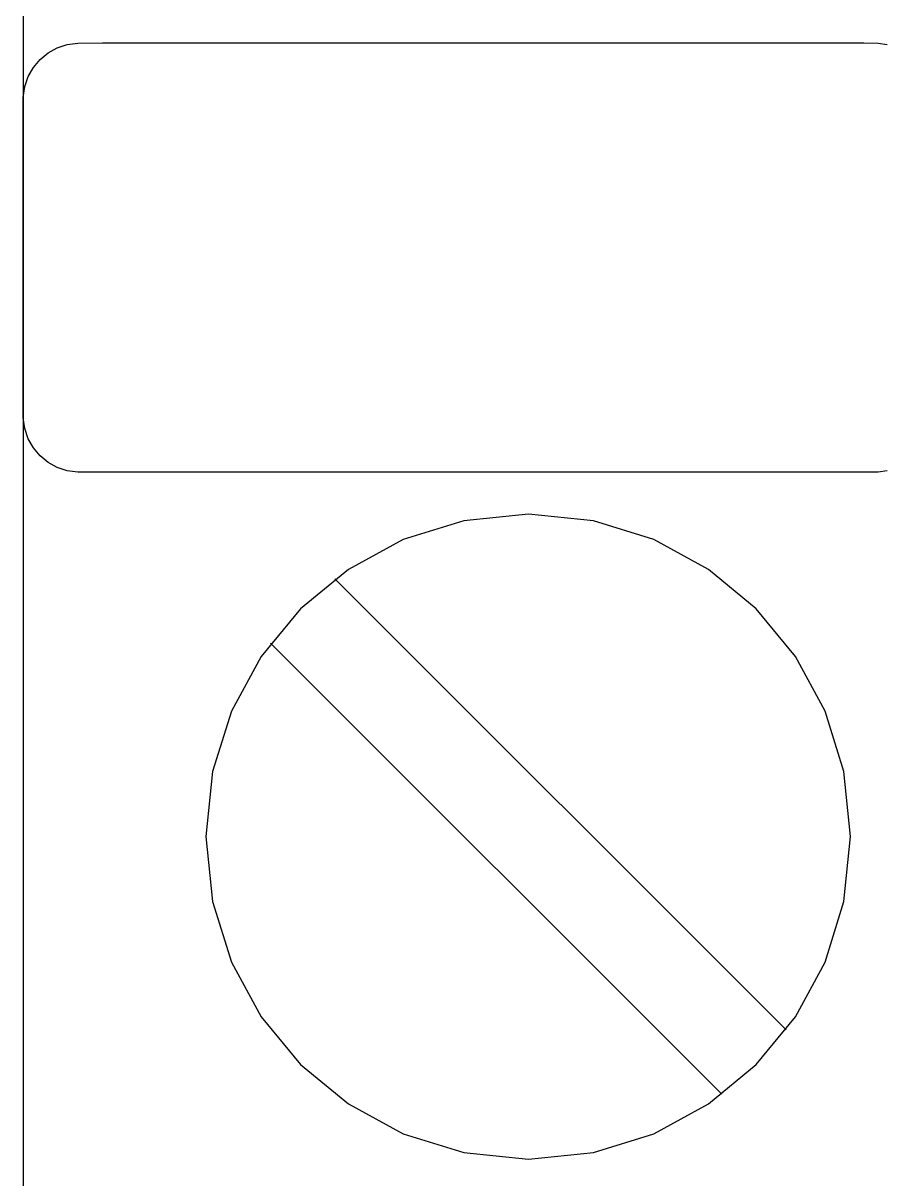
# Model space of a CAD drawing. Extents: x 1 to 47.7, y 0.2 to 35.
# Drawn here: x 36.708 to 37.154, y 15.157 to 15.757 of the extents above; entities that cross this region are included whole.
import ezdxf

# ---------------------------------------------------------------- set-up
doc = ezdxf.new("R2010")
doc.units = 0
doc.header["$MEASUREMENT"] = 0
for name, color, linetype in [('7_1__EMPTY_IO_BOARD_POSITI', 7, 'CONTINUOUS'), ('7_2___8__INDEPENDENT_INPUT', 7, 'CONTINUOUS'), ('7_3___8__OPTOISO_INDEPENDE', 7, 'CONTINUOUS'), ('7_4___24__OPTOISO_INDEPEND', 7, 'CONTINUOUS'), ('7_5___8__INDEPENDENT_INPUT', 7, 'CONTINUOUS'), ('7_6____8__INDEPENDENT_INPU', 7, 'CONTINUOUS'), ('7_7____8__OPTOISO_INDEPEND', 7, 'CONTINUOUS'), ('7_8____8__OPTOISO_INDEPEND', 7, 'CONTINUOUS')]:
    doc.layers.add(name, color=color, linetype=linetype)

msp = doc.modelspace()

# ---------------------------------------------------------------- linework, layer by layer
at = {"layer": '7_1__EMPTY_IO_BOARD_POSITI'}
msp.add_lwpolyline([(36.70832, 13.86868), (36.70832, 13.90704), (36.70832, 13.94977), (36.70832, 13.9967), (36.70832, 14.04768), (36.70832, 14.10256), (36.70832, 14.16118), (36.70832, 14.22339), (36.70832, 14.28905), (36.70832, 14.35799), (36.70832, 14.43006), (36.70832, 14.5051), (36.70832, 14.58298), (36.70832, 14.66352), (36.70832, 14.74659), (36.70832, 14.83202), (36.70832, 14.91966), (36.70832, 15.00936), (36.70832, 15.10096), (36.70832, 15.28928), (36.70832, 15.48337), (36.70832, 15.68202), (36.70832, 15.884)], dxfattribs=at)
at = {"layer": '7_2___8__INDEPENDENT_INPUT'}
for points in [[(36.70809, 15.93463), (36.70809, 15.64693), (36.70809, 15.50553), (36.70809, 15.36636), (36.70809, 15.22986), (36.70809, 15.09647), (36.70809, 14.96665), (36.70809, 14.84083), (36.70809, 14.71947), (36.70809, 14.60301), (36.70809, 14.49189), (36.70809, 14.38657), (36.70809, 14.28747), (36.70809, 14.19506), (36.70809, 14.10977), (36.70809, 14.06994), (36.70809, 14.03205), (36.70809, 13.99617), (36.70809, 13.96235), (36.70809, 13.93065), (36.70809, 13.90111), (36.70809, 13.8738)], [(37.15654, 15.52436), (37.1519, 15.52364), (37.14442, 15.52356), (37.11218, 15.52356), (37.05809, 15.52356), (36.99042, 15.52356), (36.91743, 15.52356), (36.8474, 15.52356), (36.78859, 15.52356), (36.74926, 15.52356), (36.73651, 15.52358), (36.73095, 15.52428), (36.72576, 15.526), (36.72105, 15.52864), (36.71692, 15.53208), (36.71346, 15.53623), (36.71077, 15.54099), (36.70896, 15.54624), (36.70813, 15.55189), (36.70809, 15.55688), (36.70809, 15.57104), (36.70809, 15.59336), (36.70809, 15.62057), (36.70809, 15.64942), (36.70809, 15.67663), (36.70809, 15.69895), (36.70809, 15.71311), (36.70813, 15.7181), (36.70896, 15.72375), (36.71077, 15.729), (36.71346, 15.73375), (36.71692, 15.7379), (36.72105, 15.74134), (36.72576, 15.74398), (36.73095, 15.7457), (36.73651, 15.7464), (36.74926, 15.74641), (36.78859, 15.74641), (36.8474, 15.74641), (36.91743, 15.74641), (36.99042, 15.74641), (37.05809, 15.74641), (37.11218, 15.74641), (37.14442, 15.74641), (37.15192, 15.74634), (37.15658, 15.74561)], [(37.10411, 15.23404), (36.86984, 15.46831)], [(37.07069, 15.20062), (36.83642, 15.43489)]]:
    msp.add_lwpolyline(points, dxfattribs=at)
msp.add_lwpolyline([(36.97046, 15.16704), (37.00414, 15.17044), (37.03551, 15.18019), (37.06389, 15.19562), (37.08861, 15.21606), (37.10901, 15.24084), (37.12441, 15.26928), (37.13414, 15.30071), (37.13753, 15.33447), (37.13414, 15.36816), (37.12441, 15.39956), (37.10901, 15.42797), (37.08861, 15.45272), (37.06389, 15.47315), (37.03551, 15.48858), (37.00414, 15.49833), (36.97046, 15.50173), (36.93675, 15.49833), (36.90534, 15.48858), (36.8769, 15.47315), (36.8521, 15.45272), (36.83164, 15.42797), (36.81618, 15.39956), (36.80641, 15.36816), (36.803, 15.33447), (36.80641, 15.30071), (36.81618, 15.26928), (36.83164, 15.24084), (36.8521, 15.21606), (36.8769, 15.19562), (36.90534, 15.18019), (36.93675, 15.17044)], close=True, dxfattribs=at)
at = {"layer": '7_3___8__OPTOISO_INDEPENDE'}
for points in [[(36.70809, 15.93463), (36.70809, 15.64693), (36.70809, 15.50553), (36.70809, 15.36636), (36.70809, 15.22986), (36.70809, 15.09647), (36.70809, 14.96665), (36.70809, 14.84083), (36.70809, 14.71947), (36.70809, 14.60301), (36.70809, 14.49189), (36.70809, 14.38657), (36.70809, 14.28747), (36.70809, 14.19506), (36.70809, 14.10977), (36.70809, 14.06994), (36.70809, 14.03205), (36.70809, 13.99617), (36.70809, 13.96235), (36.70809, 13.93065), (36.70809, 13.90111), (36.70809, 13.8738)], [(37.15654, 15.52436), (37.1519, 15.52364), (37.14442, 15.52356), (37.11218, 15.52356), (37.05809, 15.52356), (36.99042, 15.52356), (36.91743, 15.52356), (36.8474, 15.52356), (36.78859, 15.52356), (36.74926, 15.52356), (36.73651, 15.52358), (36.73095, 15.52428), (36.72576, 15.526), (36.72105, 15.52864), (36.71692, 15.53208), (36.71346, 15.53623), (36.71077, 15.54099), (36.70896, 15.54624), (36.70813, 15.55189), (36.70809, 15.55688), (36.70809, 15.57104), (36.70809, 15.59336), (36.70809, 15.62057), (36.70809, 15.64942), (36.70809, 15.67663), (36.70809, 15.69895), (36.70809, 15.71311), (36.70813, 15.7181), (36.70896, 15.72375), (36.71077, 15.729), (36.71346, 15.73375), (36.71692, 15.7379), (36.72105, 15.74134), (36.72576, 15.74398), (36.73095, 15.7457), (36.73651, 15.7464), (36.74926, 15.74641), (36.78859, 15.74641), (36.8474, 15.74641), (36.91743, 15.74641), (36.99042, 15.74641), (37.05809, 15.74641), (37.11218, 15.74641), (37.14442, 15.74641), (37.15192, 15.74634), (37.15658, 15.74561)], [(37.10411, 15.23404), (36.86984, 15.46831)], [(37.07069, 15.20062), (36.83642, 15.43489)]]:
    msp.add_lwpolyline(points, dxfattribs=at)
msp.add_lwpolyline([(36.97046, 15.16704), (37.00414, 15.17044), (37.03551, 15.18019), (37.06389, 15.19562), (37.08861, 15.21606), (37.10901, 15.24084), (37.12441, 15.26928), (37.13414, 15.30071), (37.13753, 15.33447), (37.13414, 15.36816), (37.12441, 15.39956), (37.10901, 15.42797), (37.08861, 15.45272), (37.06389, 15.47315), (37.03551, 15.48858), (37.00414, 15.49833), (36.97046, 15.50173), (36.93675, 15.49833), (36.90534, 15.48858), (36.8769, 15.47315), (36.8521, 15.45272), (36.83164, 15.42797), (36.81618, 15.39956), (36.80641, 15.36816), (36.803, 15.33447), (36.80641, 15.30071), (36.81618, 15.26928), (36.83164, 15.24084), (36.8521, 15.21606), (36.8769, 15.19562), (36.90534, 15.18019), (36.93675, 15.17044)], close=True, dxfattribs=at)
at = {"layer": '7_4___24__OPTOISO_INDEPEND'}
for points in [[(36.70809, 15.93463), (36.70809, 15.64693), (36.70809, 15.50553), (36.70809, 15.36636), (36.70809, 15.22986), (36.70809, 15.09647), (36.70809, 14.96665), (36.70809, 14.84083), (36.70809, 14.71947), (36.70809, 14.60301), (36.70809, 14.49189), (36.70809, 14.38657), (36.70809, 14.28747), (36.70809, 14.19506), (36.70809, 14.10977), (36.70809, 14.06994), (36.70809, 14.03205), (36.70809, 13.99617), (36.70809, 13.96235), (36.70809, 13.93065), (36.70809, 13.90111), (36.70809, 13.8738)], [(37.15654, 15.52436), (37.1519, 15.52364), (37.14442, 15.52356), (37.11218, 15.52356), (37.05809, 15.52356), (36.99042, 15.52356), (36.91743, 15.52356), (36.8474, 15.52356), (36.78859, 15.52356), (36.74926, 15.52356), (36.73651, 15.52358), (36.73095, 15.52428), (36.72576, 15.526), (36.72105, 15.52864), (36.71692, 15.53208), (36.71346, 15.53623), (36.71077, 15.54099), (36.70896, 15.54624), (36.70813, 15.55189), (36.70809, 15.55688), (36.70809, 15.57104), (36.70809, 15.59336), (36.70809, 15.62057), (36.70809, 15.64942), (36.70809, 15.67663), (36.70809, 15.69895), (36.70809, 15.71311), (36.70813, 15.7181), (36.70896, 15.72375), (36.71077, 15.729), (36.71346, 15.73375), (36.71692, 15.7379), (36.72105, 15.74134), (36.72576, 15.74398), (36.73095, 15.7457), (36.73651, 15.7464), (36.74926, 15.74641), (36.78859, 15.74641), (36.8474, 15.74641), (36.91743, 15.74641), (36.99042, 15.74641), (37.05809, 15.74641), (37.11218, 15.74641), (37.14442, 15.74641), (37.15192, 15.74634), (37.15658, 15.74561)], [(37.10411, 15.23404), (36.86984, 15.46831)], [(37.07069, 15.20062), (36.83642, 15.43489)]]:
    msp.add_lwpolyline(points, dxfattribs=at)
msp.add_lwpolyline([(36.97046, 15.16704), (37.00414, 15.17044), (37.03551, 15.18019), (37.06389, 15.19562), (37.08861, 15.21606), (37.10901, 15.24084), (37.12441, 15.26928), (37.13414, 15.30071), (37.13753, 15.33447), (37.13414, 15.36816), (37.12441, 15.39956), (37.10901, 15.42797), (37.08861, 15.45272), (37.06389, 15.47315), (37.03551, 15.48858), (37.00414, 15.49833), (36.97046, 15.50173), (36.93675, 15.49833), (36.90534, 15.48858), (36.8769, 15.47315), (36.8521, 15.45272), (36.83164, 15.42797), (36.81618, 15.39956), (36.80641, 15.36816), (36.803, 15.33447), (36.80641, 15.30071), (36.81618, 15.26928), (36.83164, 15.24084), (36.8521, 15.21606), (36.8769, 15.19562), (36.90534, 15.18019), (36.93675, 15.17044)], close=True, dxfattribs=at)
at = {"layer": '7_5___8__INDEPENDENT_INPUT'}
for points in [[(36.70809, 15.93463), (36.70809, 15.64693), (36.70809, 15.50553), (36.70809, 15.36636), (36.70809, 15.22986), (36.70809, 15.09647), (36.70809, 14.96665), (36.70809, 14.84083), (36.70809, 14.71947), (36.70809, 14.60301), (36.70809, 14.49189), (36.70809, 14.38657), (36.70809, 14.28747), (36.70809, 14.19506), (36.70809, 14.10977), (36.70809, 14.06994), (36.70809, 14.03205), (36.70809, 13.99617), (36.70809, 13.96235), (36.70809, 13.93065), (36.70809, 13.90111), (36.70809, 13.8738)], [(37.15654, 15.52436), (37.1519, 15.52364), (37.14442, 15.52356), (37.11218, 15.52356), (37.05809, 15.52356), (36.99042, 15.52356), (36.91743, 15.52356), (36.8474, 15.52356), (36.78859, 15.52356), (36.74926, 15.52356), (36.73651, 15.52358), (36.73095, 15.52428), (36.72576, 15.526), (36.72105, 15.52864), (36.71692, 15.53208), (36.71346, 15.53623), (36.71077, 15.54099), (36.70896, 15.54624), (36.70813, 15.55189), (36.70809, 15.55688), (36.70809, 15.57104), (36.70809, 15.59336), (36.70809, 15.62057), (36.70809, 15.64942), (36.70809, 15.67663), (36.70809, 15.69895), (36.70809, 15.71311), (36.70813, 15.7181), (36.70896, 15.72375), (36.71077, 15.729), (36.71346, 15.73375), (36.71692, 15.7379), (36.72105, 15.74134), (36.72576, 15.74398), (36.73095, 15.7457), (36.73651, 15.7464), (36.74926, 15.74641), (36.78859, 15.74641), (36.8474, 15.74641), (36.91743, 15.74641), (36.99042, 15.74641), (37.05809, 15.74641), (37.11218, 15.74641), (37.14442, 15.74641), (37.15192, 15.74634), (37.15658, 15.74561)], [(37.10411, 15.23404), (36.86984, 15.46831)], [(37.07069, 15.20062), (36.83642, 15.43489)]]:
    msp.add_lwpolyline(points, dxfattribs=at)
msp.add_lwpolyline([(36.97046, 15.16704), (37.00414, 15.17044), (37.03551, 15.18019), (37.06389, 15.19562), (37.08861, 15.21606), (37.10901, 15.24084), (37.12441, 15.26928), (37.13414, 15.30071), (37.13753, 15.33447), (37.13414, 15.36816), (37.12441, 15.39956), (37.10901, 15.42797), (37.08861, 15.45272), (37.06389, 15.47315), (37.03551, 15.48858), (37.00414, 15.49833), (36.97046, 15.50173), (36.93675, 15.49833), (36.90534, 15.48858), (36.8769, 15.47315), (36.8521, 15.45272), (36.83164, 15.42797), (36.81618, 15.39956), (36.80641, 15.36816), (36.803, 15.33447), (36.80641, 15.30071), (36.81618, 15.26928), (36.83164, 15.24084), (36.8521, 15.21606), (36.8769, 15.19562), (36.90534, 15.18019), (36.93675, 15.17044)], close=True, dxfattribs=at)
at = {"layer": '7_6____8__INDEPENDENT_INPU'}
for points in [[(36.70809, 15.93463), (36.70809, 15.64693), (36.70809, 15.50553), (36.70809, 15.36636), (36.70809, 15.22986), (36.70809, 15.09647), (36.70809, 14.96665), (36.70809, 14.84083), (36.70809, 14.71947), (36.70809, 14.60301), (36.70809, 14.49189), (36.70809, 14.38657), (36.70809, 14.28747), (36.70809, 14.19506), (36.70809, 14.10977), (36.70809, 14.06994), (36.70809, 14.03205), (36.70809, 13.99617), (36.70809, 13.96235), (36.70809, 13.93065), (36.70809, 13.90111), (36.70809, 13.8738)], [(37.15654, 15.52436), (37.1519, 15.52364), (37.14442, 15.52356), (37.11218, 15.52356), (37.05809, 15.52356), (36.99042, 15.52356), (36.91743, 15.52356), (36.8474, 15.52356), (36.78859, 15.52356), (36.74926, 15.52356), (36.73651, 15.52358), (36.73095, 15.52428), (36.72576, 15.526), (36.72105, 15.52864), (36.71692, 15.53208), (36.71346, 15.53623), (36.71077, 15.54099), (36.70896, 15.54624), (36.70813, 15.55189), (36.70809, 15.55688), (36.70809, 15.57104), (36.70809, 15.59336), (36.70809, 15.62057), (36.70809, 15.64942), (36.70809, 15.67663), (36.70809, 15.69895), (36.70809, 15.71311), (36.70813, 15.7181), (36.70896, 15.72375), (36.71077, 15.729), (36.71346, 15.73375), (36.71692, 15.7379), (36.72105, 15.74134), (36.72576, 15.74398), (36.73095, 15.7457), (36.73651, 15.7464), (36.74926, 15.74641), (36.78859, 15.74641), (36.8474, 15.74641), (36.91743, 15.74641), (36.99042, 15.74641), (37.05809, 15.74641), (37.11218, 15.74641), (37.14442, 15.74641), (37.15192, 15.74634), (37.15658, 15.74561)], [(37.10411, 15.23404), (36.86984, 15.46831)], [(37.07069, 15.20062), (36.83642, 15.43489)]]:
    msp.add_lwpolyline(points, dxfattribs=at)
msp.add_lwpolyline([(36.97046, 15.16704), (37.00414, 15.17044), (37.03551, 15.18019), (37.06389, 15.19562), (37.08861, 15.21606), (37.10901, 15.24084), (37.12441, 15.26928), (37.13414, 15.30071), (37.13753, 15.33447), (37.13414, 15.36816), (37.12441, 15.39956), (37.10901, 15.42797), (37.08861, 15.45272), (37.06389, 15.47315), (37.03551, 15.48858), (37.00414, 15.49833), (36.97046, 15.50173), (36.93675, 15.49833), (36.90534, 15.48858), (36.8769, 15.47315), (36.8521, 15.45272), (36.83164, 15.42797), (36.81618, 15.39956), (36.80641, 15.36816), (36.803, 15.33447), (36.80641, 15.30071), (36.81618, 15.26928), (36.83164, 15.24084), (36.8521, 15.21606), (36.8769, 15.19562), (36.90534, 15.18019), (36.93675, 15.17044)], close=True, dxfattribs=at)
at = {"layer": '7_7____8__OPTOISO_INDEPEND'}
for points in [[(36.70809, 15.93463), (36.70809, 15.64693), (36.70809, 15.50553), (36.70809, 15.36636), (36.70809, 15.22986), (36.70809, 15.09647), (36.70809, 14.96665), (36.70809, 14.84083), (36.70809, 14.71947), (36.70809, 14.60301), (36.70809, 14.49189), (36.70809, 14.38657), (36.70809, 14.28747), (36.70809, 14.19506), (36.70809, 14.10977), (36.70809, 14.06994), (36.70809, 14.03205), (36.70809, 13.99617), (36.70809, 13.96235), (36.70809, 13.93065), (36.70809, 13.90111), (36.70809, 13.8738)], [(37.15654, 15.52436), (37.1519, 15.52364), (37.14442, 15.52356), (37.11218, 15.52356), (37.05809, 15.52356), (36.99042, 15.52356), (36.91743, 15.52356), (36.8474, 15.52356), (36.78859, 15.52356), (36.74926, 15.52356), (36.73651, 15.52358), (36.73095, 15.52428), (36.72576, 15.526), (36.72105, 15.52864), (36.71692, 15.53208), (36.71346, 15.53623), (36.71077, 15.54099), (36.70896, 15.54624), (36.70813, 15.55189), (36.70809, 15.55688), (36.70809, 15.57104), (36.70809, 15.59336), (36.70809, 15.62057), (36.70809, 15.64942), (36.70809, 15.67663), (36.70809, 15.69895), (36.70809, 15.71311), (36.70813, 15.7181), (36.70896, 15.72375), (36.71077, 15.729), (36.71346, 15.73375), (36.71692, 15.7379), (36.72105, 15.74134), (36.72576, 15.74398), (36.73095, 15.7457), (36.73651, 15.7464), (36.74926, 15.74641), (36.78859, 15.74641), (36.8474, 15.74641), (36.91743, 15.74641), (36.99042, 15.74641), (37.05809, 15.74641), (37.11218, 15.74641), (37.14442, 15.74641), (37.15192, 15.74634), (37.15658, 15.74561)], [(37.10411, 15.23404), (36.86984, 15.46831)], [(37.07069, 15.20062), (36.83642, 15.43489)]]:
    msp.add_lwpolyline(points, dxfattribs=at)
msp.add_lwpolyline([(36.97046, 15.16704), (37.00414, 15.17044), (37.03551, 15.18019), (37.06389, 15.19562), (37.08861, 15.21606), (37.10901, 15.24084), (37.12441, 15.26928), (37.13414, 15.30071), (37.13753, 15.33447), (37.13414, 15.36816), (37.12441, 15.39956), (37.10901, 15.42797), (37.08861, 15.45272), (37.06389, 15.47315), (37.03551, 15.48858), (37.00414, 15.49833), (36.97046, 15.50173), (36.93675, 15.49833), (36.90534, 15.48858), (36.8769, 15.47315), (36.8521, 15.45272), (36.83164, 15.42797), (36.81618, 15.39956), (36.80641, 15.36816), (36.803, 15.33447), (36.80641, 15.30071), (36.81618, 15.26928), (36.83164, 15.24084), (36.8521, 15.21606), (36.8769, 15.19562), (36.90534, 15.18019), (36.93675, 15.17044)], close=True, dxfattribs=at)
at = {"layer": '7_8____8__OPTOISO_INDEPEND'}
for points in [[(36.70809, 15.93463), (36.70809, 15.64693), (36.70809, 15.50553), (36.70809, 15.36636), (36.70809, 15.22986), (36.70809, 15.09647), (36.70809, 14.96665), (36.70809, 14.84083), (36.70809, 14.71947), (36.70809, 14.60301), (36.70809, 14.49189), (36.70809, 14.38657), (36.70809, 14.28747), (36.70809, 14.19506), (36.70809, 14.10977), (36.70809, 14.06994), (36.70809, 14.03205), (36.70809, 13.99617), (36.70809, 13.96235), (36.70809, 13.93065), (36.70809, 13.90111), (36.70809, 13.8738)], [(37.15654, 15.52436), (37.1519, 15.52364), (37.14442, 15.52356), (37.11218, 15.52356), (37.05809, 15.52356), (36.99042, 15.52356), (36.91743, 15.52356), (36.8474, 15.52356), (36.78859, 15.52356), (36.74926, 15.52356), (36.73651, 15.52358), (36.73095, 15.52428), (36.72576, 15.526), (36.72105, 15.52864), (36.71692, 15.53208), (36.71346, 15.53623), (36.71077, 15.54099), (36.70896, 15.54624), (36.70813, 15.55189), (36.70809, 15.55688), (36.70809, 15.57104), (36.70809, 15.59336), (36.70809, 15.62057), (36.70809, 15.64942), (36.70809, 15.67663), (36.70809, 15.69895), (36.70809, 15.71311), (36.70813, 15.7181), (36.70896, 15.72375), (36.71077, 15.729), (36.71346, 15.73375), (36.71692, 15.7379), (36.72105, 15.74134), (36.72576, 15.74398), (36.73095, 15.7457), (36.73651, 15.7464), (36.74926, 15.74641), (36.78859, 15.74641), (36.8474, 15.74641), (36.91743, 15.74641), (36.99042, 15.74641), (37.05809, 15.74641), (37.11218, 15.74641), (37.14442, 15.74641), (37.15192, 15.74634), (37.15658, 15.74561)], [(37.10411, 15.23404), (36.86984, 15.46831)], [(37.07069, 15.20062), (36.83642, 15.43489)]]:
    msp.add_lwpolyline(points, dxfattribs=at)
msp.add_lwpolyline([(36.97046, 15.16704), (37.00414, 15.17044), (37.03551, 15.18019), (37.06389, 15.19562), (37.08861, 15.21606), (37.10901, 15.24084), (37.12441, 15.26928), (37.13414, 15.30071), (37.13753, 15.33447), (37.13414, 15.36816), (37.12441, 15.39956), (37.10901, 15.42797), (37.08861, 15.45272), (37.06389, 15.47315), (37.03551, 15.48858), (37.00414, 15.49833), (36.97046, 15.50173), (36.93675, 15.49833), (36.90534, 15.48858), (36.8769, 15.47315), (36.8521, 15.45272), (36.83164, 15.42797), (36.81618, 15.39956), (36.80641, 15.36816), (36.803, 15.33447), (36.80641, 15.30071), (36.81618, 15.26928), (36.83164, 15.24084), (36.8521, 15.21606), (36.8769, 15.19562), (36.90534, 15.18019), (36.93675, 15.17044)], close=True, dxfattribs=at)

doc.saveas('drawing.dxf')
